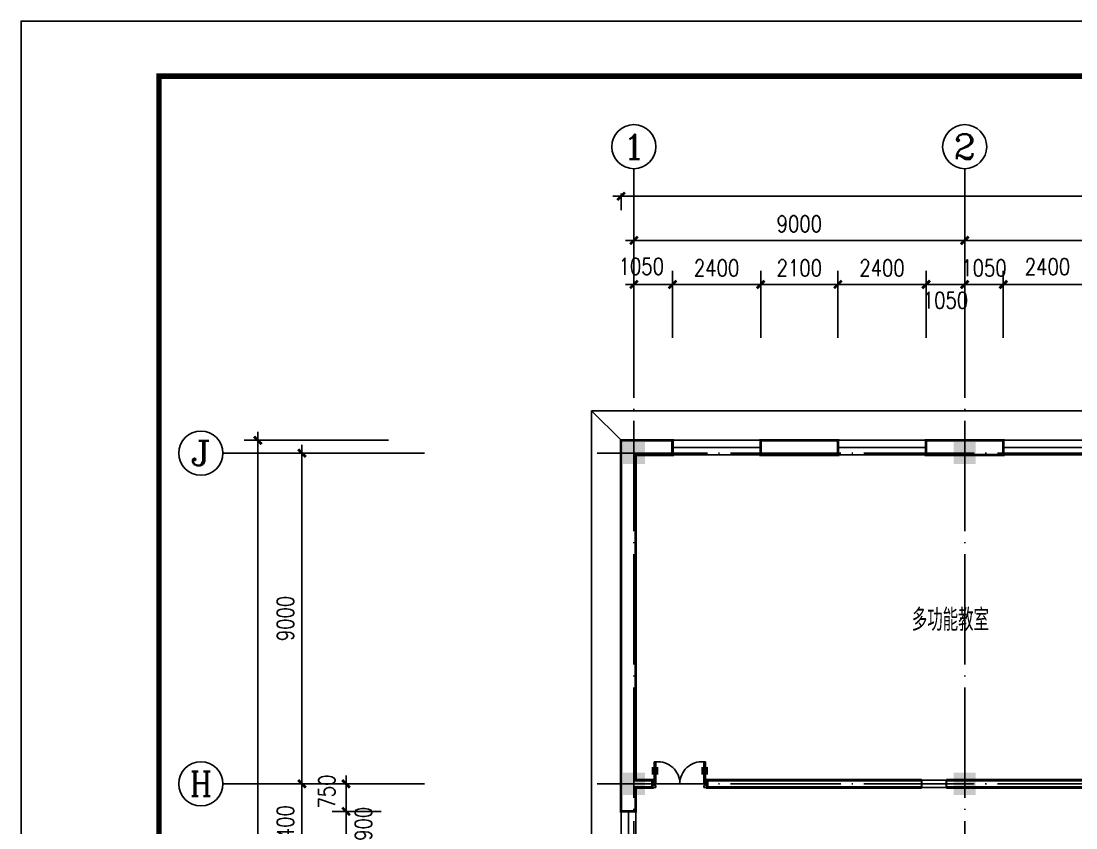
# Model space of a CAD drawing. Extents: x -55219 to 470149, y 494712 to 780039.
# Drawn here: x -55219 to -26522, y 758081 to 780039 of the extents above; entities that cross this region are included whole.
import ezdxf
from ezdxf.enums import TextEntityAlignment as Align

# ---------------------------------------------------------------- set-up
doc = ezdxf.new("R2010")
doc.units = 0
doc.header["$LTSCALE"] = 1500
doc.header["$MEASUREMENT"] = 0
doc.linetypes.add('DOTE', pattern=[2.42, 2, -0.2, 0.02, -0.2])
doc.layers.get('0').update_dxf_attribs({"linetype": 'CONTINUOUS'})
doc.layers.get('DEFPOINTS').update_dxf_attribs({"linetype": 'CONTINUOUS'})
for name, color, linetype in [('AXIS', 3, 'CONTINUOUS'), ('AXIS_TEXT', 7, 'CONTINUOUS'), ('COLUMN', 7, 'CONTINUOUS'), ('DOTE', 1, 'DOTE'), ('LVTRY', 6, 'CONTINUOUS'), ('PUB_DIM', 3, 'CONTINUOUS'), ('PUB_TEXT', 7, 'CONTINUOUS'), ('PUB_TITLE', 4, 'CONTINUOUS'), ('PUB_WALL', 255, 'CONTINUOUS'), ('WALL', 255, 'CONTINUOUS'), ('WINDOW', 2, 'CONTINUOUS'), ('WINDOW_TEXT', 7, 'CONTINUOUS')]:
    doc.layers.add(name, color=color, linetype=linetype)
doc.styles.add('_HZTXT', font='txt.shx', dxfattribs={"width": 0.8, "bigfont": 'hztxt.shx'})
doc.styles.add('COMPLEX', font='COMPLEX')
doc.styles.add('DIM_FONT', font='SIMPLEX.shx', dxfattribs={"width": 0.8})
doc.styles.add('SIMPLEX', font='SIMPLEX.SHX')
doc.dimstyles.new('AXIS150', dxfattribs={"dimscale": 1.5, "dimtxt": 300, "dimasz": 1, "dimexe": 250, "dimexo": 300, "dimgap": 150, "dimtad": 1, "dimdec": 0, "dimzin": 0, "dimdsep": 46, "dimtxsty": 'DIM_FONT', "dimblk": '_DIMX', "dimcen": 0.09, "dimse1": 1, "dimse2": 1, "dimclrt": 7, "dimadec": 0, "dimazin": 0, "dimtfac": 1, "dimtdec": 0, "dimtix": 1, "dimtmove": 2, "dimatfit": 3, "dimldrblk": '_DIMX', "dimfxl": 1, "dimtolj": 1, "dimtzin": 0, "dimarcsym": 0})
doc.dimstyles.new('DIMA150', dxfattribs={"dimscale": 1.5, "dimtxt": 300, "dimasz": 1, "dimexe": 250, "dimexo": 300, "dimgap": 150, "dimtad": 1, "dimdec": 0, "dimzin": 0, "dimdsep": 46, "dimtxsty": 'DIM_FONT', "dimblk": '_DIMX', "dimcen": 0.09, "dimse1": 1, "dimclrt": 7, "dimadec": 0, "dimazin": 0, "dimtfac": 1, "dimtdec": 0, "dimtix": 1, "dimtmove": 2, "dimatfit": 3, "dimldrblk": '_DIMX', "dimfxl": 1, "dimtolj": 1, "dimtzin": 0, "dimarcsym": 0})
doc.dimstyles.new('DIMB150', dxfattribs={"dimscale": 1.5, "dimtxt": 300, "dimasz": 1, "dimexe": 250, "dimexo": 300, "dimgap": 150, "dimtad": 1, "dimdec": 0, "dimzin": 0, "dimdsep": 46, "dimtxsty": 'DIM_FONT', "dimblk": '_DIMX', "dimcen": 0.09, "dimse2": 1, "dimclrt": 7, "dimadec": 0, "dimazin": 0, "dimtfac": 1, "dimtdec": 0, "dimtix": 1, "dimtmove": 2, "dimatfit": 3, "dimldrblk": '_DIMX', "dimfxl": 1, "dimtolj": 1, "dimtzin": 0, "dimarcsym": 0})
doc.dimstyles.new('DIMN150', dxfattribs={"dimscale": 1.5, "dimtxt": 300, "dimasz": 1, "dimexe": 250, "dimexo": 300, "dimgap": 150, "dimtad": 1, "dimdec": 0, "dimzin": 0, "dimdsep": 46, "dimtxsty": 'DIM_FONT', "dimblk": '_DIMX', "dimcen": 0.09, "dimclrt": 7, "dimadec": 0, "dimazin": 0, "dimtfac": 1, "dimtdec": 0, "dimtix": 1, "dimtmove": 2, "dimatfit": 3, "dimldrblk": '_DIMX', "dimfxl": 1, "dimtolj": 1, "dimtzin": 0, "dimarcsym": 0})

# ---------------------------------------------------------------- blocks, each defined once
blk = doc.blocks.new('_DIMX')
blk.add_line((-150, 0), (150, 0))
at = {"const_width": 50}
blk.add_lwpolyline([(-70, -70), (70, 70)], dxfattribs=at)
blk = doc.blocks.new('*D1201')
at = {"color": 0, "linetype": 'ByBlock'}
for p, q in [((-46378, 758533), (-46378, 759280)), ((-45422, 758531), (-46753, 758531))]:
    blk.add_line(p, q, dxfattribs=at)
at = {"layer": 'DEFPOINTS', "color": 0, "linetype": 'ByBlock'}
for p in [(-46378, 759281), (-44972, 759281), (-44972, 758531)]:
    blk.add_point(p, dxfattribs=at)
at = {"color": 0, "linetype": 'ByBlock', "xscale": 1.5, "yscale": 1.5, "zscale": 1.5}
for p, rotation in [((-46378, 759281), 90), ((-46378, 758531), 270)]:
    blk.add_blockref('_DIMX', p, dxfattribs=dict(at, rotation=rotation))
at = {"color": 7, "linetype": 'ByBlock', "insert": (-46901, 759069), "char_height": 450, "attachment_point": 5, "rotation": 90, "style": 'DIM_FONT'}
blk.add_mtext('\\A1;750', dxfattribs=at)
blk = doc.blocks.new('*D1200')
at = {"color": 0, "linetype": 'ByBlock'}
for p, q in [((-45422, 758531), (-46753, 758531)), ((-46378, 757633), (-46378, 758530)), ((-45422, 757631), (-46753, 757631))]:
    blk.add_line(p, q, dxfattribs=at)
at = {"layer": 'DEFPOINTS', "color": 0, "linetype": 'ByBlock'}
for p in [(-46378, 758531), (-44972, 758531), (-44972, 757631)]:
    blk.add_point(p, dxfattribs=at)
at = {"color": 0, "linetype": 'ByBlock', "xscale": 1.5, "yscale": 1.5, "zscale": 1.5}
for p, rotation in [((-46378, 758531), 90), ((-46378, 757631), 270)]:
    blk.add_blockref('_DIMX', p, dxfattribs=dict(at, rotation=rotation))
at = {"color": 7, "linetype": 'ByBlock', "insert": (-45905, 758194), "char_height": 450, "attachment_point": 5, "rotation": 90, "style": 'DIM_FONT'}
blk.add_mtext('\\A1;900', dxfattribs=at)
blk = doc.blocks.new('*D1146')
at = {"color": 0, "linetype": 'ByBlock'}
for p, q in [((-28497, 771419), (-28497, 773246)), ((-26097, 771419), (-26097, 773246)), ((-28496, 772871), (-26099, 772871))]:
    blk.add_line(p, q, dxfattribs=at)
at = {"layer": 'DEFPOINTS', "color": 0, "linetype": 'ByBlock'}
for p in [(-26097, 772871), (-28497, 770969), (-26097, 770969)]:
    blk.add_point(p, dxfattribs=at)
at = {"color": 0, "linetype": 'ByBlock', "xscale": 1.5, "yscale": 1.5, "zscale": 1.5, "rotation": 180}
blk.add_blockref('_DIMX', (-28497, 772871), dxfattribs=at)
at = {"color": 0, "linetype": 'ByBlock', "xscale": 1.5, "yscale": 1.5, "zscale": 1.5}
blk.add_blockref('_DIMX', (-26097, 772871), dxfattribs=at)
at = {"color": 7, "linetype": 'ByBlock', "insert": (-27297, 773355), "char_height": 450, "attachment_point": 5, "style": 'DIM_FONT'}
blk.add_mtext('\\A1;2400', dxfattribs=at)
blk = doc.blocks.new('*D1145')
at = {"color": 0, "linetype": 'ByBlock'}
for p, q in [((-28497, 771419), (-28497, 773246)), ((-29549, 772871), (-29550, 772871)), ((-29547, 772871), (-28497, 772871)), ((-28496, 772871), (-28494, 772871))]:
    blk.add_line(p, q, dxfattribs=at)
at = {"layer": 'DEFPOINTS', "color": 0, "linetype": 'ByBlock'}
for p in [(-28497, 772871), (-29547, 770969), (-28497, 770969)]:
    blk.add_point(p, dxfattribs=at)
at = {"color": 0, "linetype": 'ByBlock', "xscale": 1.5, "yscale": 1.5, "zscale": 1.5}
blk.add_blockref('_DIMX', (-29547, 772871), dxfattribs=at)
at = {"color": 0, "linetype": 'ByBlock', "xscale": 1.5, "yscale": 1.5, "zscale": 1.5, "rotation": 180}
blk.add_blockref('_DIMX', (-28497, 772871), dxfattribs=at)
at = {"color": 7, "linetype": 'ByBlock', "insert": (-29022, 773321), "char_height": 450, "attachment_point": 5, "style": 'DIM_FONT'}
blk.add_mtext('\\A1;1050', dxfattribs=at)
blk = doc.blocks.new('*D1144')
at = {"color": 0, "linetype": 'ByBlock'}
for p, q in [((-30597, 771419), (-30597, 773246)), ((-30596, 772871), (-29549, 772871))]:
    blk.add_line(p, q, dxfattribs=at)
at = {"layer": 'DEFPOINTS', "color": 0, "linetype": 'ByBlock'}
for p in [(-29547, 772871), (-30597, 770969), (-29547, 770969)]:
    blk.add_point(p, dxfattribs=at)
at = {"color": 0, "linetype": 'ByBlock', "xscale": 1.5, "yscale": 1.5, "zscale": 1.5, "rotation": 180}
blk.add_blockref('_DIMX', (-30597, 772871), dxfattribs=at)
at = {"color": 0, "linetype": 'ByBlock', "xscale": 1.5, "yscale": 1.5, "zscale": 1.5}
blk.add_blockref('_DIMX', (-29547, 772871), dxfattribs=at)
at = {"color": 7, "linetype": 'ByBlock', "insert": (-30072, 772439), "char_height": 450, "attachment_point": 5, "style": 'DIM_FONT'}
blk.add_mtext('\\A1;1050', dxfattribs=at)
blk = doc.blocks.new('*D1143')
at = {"color": 0, "linetype": 'ByBlock'}
for p, q in [((-32997, 771419), (-32997, 773246)), ((-30597, 771419), (-30597, 773246)), ((-32996, 772871), (-30599, 772871))]:
    blk.add_line(p, q, dxfattribs=at)
at = {"layer": 'DEFPOINTS', "color": 0, "linetype": 'ByBlock'}
for p in [(-30597, 772871), (-32997, 770969), (-30597, 770969)]:
    blk.add_point(p, dxfattribs=at)
at = {"color": 0, "linetype": 'ByBlock', "xscale": 1.5, "yscale": 1.5, "zscale": 1.5, "rotation": 180}
blk.add_blockref('_DIMX', (-32997, 772871), dxfattribs=at)
at = {"color": 0, "linetype": 'ByBlock', "xscale": 1.5, "yscale": 1.5, "zscale": 1.5}
blk.add_blockref('_DIMX', (-30597, 772871), dxfattribs=at)
at = {"color": 7, "linetype": 'ByBlock', "insert": (-31797, 773321), "char_height": 450, "attachment_point": 5, "style": 'DIM_FONT'}
blk.add_mtext('\\A1;2400', dxfattribs=at)
blk = doc.blocks.new('*D1142')
at = {"color": 0, "linetype": 'ByBlock'}
for p, q in [((-35097, 771419), (-35097, 773246)), ((-32997, 771419), (-32997, 773246)), ((-35096, 772871), (-32999, 772871))]:
    blk.add_line(p, q, dxfattribs=at)
at = {"layer": 'DEFPOINTS', "color": 0, "linetype": 'ByBlock'}
for p in [(-32997, 772871), (-35097, 770969), (-32997, 770969)]:
    blk.add_point(p, dxfattribs=at)
at = {"color": 0, "linetype": 'ByBlock', "xscale": 1.5, "yscale": 1.5, "zscale": 1.5, "rotation": 180}
blk.add_blockref('_DIMX', (-35097, 772871), dxfattribs=at)
at = {"color": 0, "linetype": 'ByBlock', "xscale": 1.5, "yscale": 1.5, "zscale": 1.5}
blk.add_blockref('_DIMX', (-32997, 772871), dxfattribs=at)
at = {"color": 7, "linetype": 'ByBlock', "insert": (-34047, 773321), "char_height": 450, "attachment_point": 5, "style": 'DIM_FONT'}
blk.add_mtext('\\A1;2100', dxfattribs=at)
blk = doc.blocks.new('*D1141')
at = {"color": 0, "linetype": 'ByBlock'}
for p, q in [((-37497, 771419), (-37497, 773246)), ((-35097, 771419), (-35097, 773246)), ((-37496, 772871), (-35099, 772871))]:
    blk.add_line(p, q, dxfattribs=at)
at = {"layer": 'DEFPOINTS', "color": 0, "linetype": 'ByBlock'}
for p in [(-35097, 772871), (-37497, 770969), (-35097, 770969)]:
    blk.add_point(p, dxfattribs=at)
at = {"color": 0, "linetype": 'ByBlock', "xscale": 1.5, "yscale": 1.5, "zscale": 1.5, "rotation": 180}
blk.add_blockref('_DIMX', (-37497, 772871), dxfattribs=at)
at = {"color": 0, "linetype": 'ByBlock', "xscale": 1.5, "yscale": 1.5, "zscale": 1.5}
blk.add_blockref('_DIMX', (-35097, 772871), dxfattribs=at)
at = {"color": 7, "linetype": 'ByBlock', "insert": (-36297, 773321), "char_height": 450, "attachment_point": 5, "style": 'DIM_FONT'}
blk.add_mtext('\\A1;2400', dxfattribs=at)
blk = doc.blocks.new('*D1140')
at = {"color": 0, "linetype": 'ByBlock'}
for p, q in [((-37497, 771419), (-37497, 773246)), ((-38546, 772871), (-37499, 772871))]:
    blk.add_line(p, q, dxfattribs=at)
at = {"layer": 'DEFPOINTS', "color": 0, "linetype": 'ByBlock'}
for p in [(-37497, 772871), (-38547, 770969), (-37497, 770969)]:
    blk.add_point(p, dxfattribs=at)
at = {"color": 0, "linetype": 'ByBlock', "xscale": 1.5, "yscale": 1.5, "zscale": 1.5, "rotation": 180}
blk.add_blockref('_DIMX', (-38547, 772871), dxfattribs=at)
at = {"color": 0, "linetype": 'ByBlock', "xscale": 1.5, "yscale": 1.5, "zscale": 1.5}
blk.add_blockref('_DIMX', (-37497, 772871), dxfattribs=at)
at = {"color": 7, "linetype": 'ByBlock', "insert": (-38346, 773362), "char_height": 450, "attachment_point": 5, "style": 'DIM_FONT'}
blk.add_mtext('\\A1;1050', dxfattribs=at)
blk = doc.blocks.new('_WBLK')
for p, q in [((-0.5, 0.5), (0.5, 0.5)), ((-0.5, 0), (0.5, 0)), ((-0.5, -0.5), (0.5, -0.5))]:
    blk.add_line(p, q)
at = {"layer": 'WINDOW_TEXT', "style": 'SIMPLEX', "flags": 9}
blk.add_attdef('A', text='', height=1, dxfattribs=at).set_placement((0, 1.5), align=Align.MIDDLE)
blk = doc.blocks.new('M_A21OEG')
for p, q in [((-0.467, 0), (-0.467, 0.4)), ((-0.467, 0), (-0.467, 0.4)), ((-0.467, 0.4), (-0.433, 0.4)), ((-0.467, 0), (-0.467, 0.4)), ((-0.433, 0.4), (-0.433, 0)), ((-0.433, 0.4), (-0.433, 0)), ((0.433, 0.4), (0.433, 0)), ((0.467, 0.4), (0.433, 0.4)), ((0.467, 0), (0.467, 0.4)), ((-0.495, 0.3), (-0.495, 0.172)), ((-0.467, 0.333), (-0.433, 0.333)), ((-0.467, 0.267), (-0.433, 0.267)), ((-0.467, 0.2), (-0.433, 0.2)), ((-0.405, 0.3), (-0.405, 0.172)), ((0.405, 0.3), (0.405, 0.172)), ((0.467, 0.333), (0.433, 0.333)), ((0.467, 0.267), (0.433, 0.267)), ((0.467, 0.2), (0.433, 0.2)), ((0.495, 0.3), (0.495, 0.172)), ((-0.5, 0), (-0.467, 0)), ((-0.5, -0.067), (-0.5, 0)), ((-0.5, -0.067), (-0.5, 0)), ((-0.467, 0.133), (-0.433, 0.133)), ((-0.467, 0.067), (-0.433, 0.067)), ((-0.467, 0), (-0.467, -0.033)), ((-0.433, 0), (-0.467, 0)), ((-0.433, 0), (-0.467, 0)), ((-0.467, 0), (-0.467, -0.033)), ((-0.433, 0), (-0.467, 0)), ((0.467, 0.133), (0.433, 0.133)), ((0.467, 0.067), (0.433, 0.067)), ((0.433, 0), (0.467, 0)), ((0.467, 0), (0.467, -0.033)), ((0.5, 0), (0.467, 0)), ((0.5, -0.067), (0.5, 0)), ((-0.433, -0.067), (-0.5, -0.067)), ((-0.467, -0.033), (-0.433, -0.033)), ((-0.433, -0.033), (-0.433, -0.067)), ((0.467, -0.033), (0.433, -0.033)), ((0.433, -0.033), (0.433, -0.067)), ((0.433, -0.067), (0.5, -0.067))]:
    blk.add_line(p, q)
for centre, start, end in [((-0.4, 0.001), 359.8007, 94.7805), ((0.4, 0.001), 85.2195, 180.1993)]:
    blk.add_arc(centre, 0.4, start, end)
blk = doc.blocks.new('_AXISO')
blk.add_circle((0, 0), 0.5)
at = {"layer": 'AXIS_TEXT', "style": 'COMPLEX', "width": 1.041667}
blk.add_attdef('A', text='', height=0.56, dxfattribs=at).set_placement((-0.25, -0.28), (0.25, -0.28), align=Align.FIT)
blk = doc.blocks.new('*D978')
at = {"color": 0, "linetype": 'ByBlock'}
blk.add_line((-47578, 759280), (-47578, 756883), dxfattribs=at)
at = {"layer": 'DEFPOINTS', "color": 0, "linetype": 'ByBlock'}
for p in [(-43443, 759281), (-47578, 756881), (-43443, 756881)]:
    blk.add_point(p, dxfattribs=at)
at = {"color": 0, "linetype": 'ByBlock', "xscale": 1.5, "yscale": 1.5, "zscale": 1.5}
for p, rotation in [((-47578, 759281), 90), ((-47578, 756881), 270)]:
    blk.add_blockref('_DIMX', p, dxfattribs=dict(at, rotation=rotation))
at = {"color": 7, "linetype": 'ByBlock', "insert": (-48028, 758081), "char_height": 450, "attachment_point": 5, "rotation": 90, "style": 'DIM_FONT'}
blk.add_mtext('\\A1;2400', dxfattribs=at)
blk = doc.blocks.new('*D977')
at = {"color": 0, "linetype": 'ByBlock'}
blk.add_line((-47578, 768280), (-47578, 759283), dxfattribs=at)
at = {"layer": 'DEFPOINTS', "color": 0, "linetype": 'ByBlock'}
for p in [(-43443, 768281), (-47578, 759281), (-43443, 759281)]:
    blk.add_point(p, dxfattribs=at)
at = {"color": 0, "linetype": 'ByBlock', "xscale": 1.5, "yscale": 1.5, "zscale": 1.5}
for p, rotation in [((-47578, 768281), 90), ((-47578, 759281), 270)]:
    blk.add_blockref('_DIMX', p, dxfattribs=dict(at, rotation=rotation))
at = {"color": 7, "linetype": 'ByBlock', "insert": (-48028, 763781), "char_height": 450, "attachment_point": 5, "rotation": 90, "style": 'DIM_FONT'}
blk.add_mtext('\\A1;9000', dxfattribs=at)
blk = doc.blocks.new('*D971')
at = {"color": 0, "linetype": 'ByBlock'}
for p, q in [((-45224, 768631), (-49153, 768631)), ((-48778, 768630), (-48778, 702883)), ((-45224, 702881), (-49153, 702881))]:
    blk.add_line(p, q, dxfattribs=at)
at = {"layer": 'DEFPOINTS', "color": 0, "linetype": 'ByBlock'}
for p in [(-44774, 768631), (-48778, 702881), (-44774, 702881)]:
    blk.add_point(p, dxfattribs=at)
at = {"color": 0, "linetype": 'ByBlock', "xscale": 1.5, "yscale": 1.5, "zscale": 1.5}
for p, rotation in [((-48778, 768631), 90), ((-48778, 702881), 270)]:
    blk.add_blockref('_DIMX', p, dxfattribs=dict(at, rotation=rotation))
at = {"color": 7, "linetype": 'ByBlock', "insert": (-49228, 735756), "char_height": 450, "attachment_point": 5, "rotation": 90, "style": 'DIM_FONT'}
blk.add_mtext('\\A1;65750', dxfattribs=at)
blk = doc.blocks.new('*D953')
at = {"color": 0, "linetype": 'ByBlock'}
blk.add_line((-29549, 774071), (-38546, 774071), dxfattribs=at)
at = {"layer": 'DEFPOINTS', "color": 0, "linetype": 'ByBlock'}
for p in [(-38547, 774071), (-38547, 771056), (-29547, 771056)]:
    blk.add_point(p, dxfattribs=at)
at = {"color": 0, "linetype": 'ByBlock', "xscale": 1.5, "yscale": 1.5, "zscale": 1.5, "rotation": 180}
blk.add_blockref('_DIMX', (-38547, 774071), dxfattribs=at)
at = {"color": 0, "linetype": 'ByBlock', "xscale": 1.5, "yscale": 1.5, "zscale": 1.5}
blk.add_blockref('_DIMX', (-29547, 774071), dxfattribs=at)
at = {"color": 7, "linetype": 'ByBlock', "insert": (-34047, 774521), "char_height": 450, "attachment_point": 5, "style": 'DIM_FONT'}
blk.add_mtext('\\A1;9000', dxfattribs=at)
blk = doc.blocks.new('*D952')
at = {"color": 0, "linetype": 'ByBlock'}
for p, q in [((-38896, 775346), (-38896, 774896)), ((33603, 775271), (-38894, 775271)), ((33604, 775346), (33604, 774896))]:
    blk.add_line(p, q, dxfattribs=at)
at = {"layer": 'DEFPOINTS', "color": 0, "linetype": 'ByBlock'}
for p in [(-38896, 775796), (33604, 775796), (-38896, 775271)]:
    blk.add_point(p, dxfattribs=at)
at = {"color": 0, "linetype": 'ByBlock', "xscale": 1.5, "yscale": 1.5, "zscale": 1.5, "rotation": 180}
blk.add_blockref('_DIMX', (-38896, 775271), dxfattribs=at)
at = {"color": 0, "linetype": 'ByBlock', "xscale": 1.5, "yscale": 1.5, "zscale": 1.5}
blk.add_blockref('_DIMX', (33604, 775271), dxfattribs=at)
at = {"color": 7, "linetype": 'ByBlock', "insert": (-2646, 775721), "char_height": 450, "attachment_point": 5, "style": 'DIM_FONT'}
blk.add_mtext('\\A1;72500', dxfattribs=at)
blk = doc.blocks.new('*D951')
at = {"color": 0, "linetype": 'ByBlock'}
blk.add_line((-20549, 774071), (-29546, 774071), dxfattribs=at)
at = {"layer": 'DEFPOINTS', "color": 0, "linetype": 'ByBlock'}
for p in [(-29547, 774071), (-29547, 771056), (-20547, 771056)]:
    blk.add_point(p, dxfattribs=at)
at = {"color": 0, "linetype": 'ByBlock', "xscale": 1.5, "yscale": 1.5, "zscale": 1.5, "rotation": 180}
blk.add_blockref('_DIMX', (-29547, 774071), dxfattribs=at)
at = {"color": 0, "linetype": 'ByBlock', "xscale": 1.5, "yscale": 1.5, "zscale": 1.5}
blk.add_blockref('_DIMX', (-20547, 774071), dxfattribs=at)
at = {"color": 7, "linetype": 'ByBlock', "insert": (-25047, 774521), "char_height": 450, "attachment_point": 5, "style": 'DIM_FONT'}
blk.add_mtext('\\A1;9000', dxfattribs=at)
blk = doc.blocks.new('_FZH')
blk.add_solid([(0.5, 0.5), (0.5, -0.5), (-0.5, 0.5), (-0.5, -0.5)])

msp = doc.modelspace()

# ---------------------------------------------------------------- linework, layer by layer
at = {"layer": 'AXIS'}
for p, q in [((-38547.2, 776021.1), (-38547.2, 771056.2)), ((-29547.2, 776021.1), (-29547.2, 771056.2)), ((-49727.8, 768281.4), (-44242.7, 768281.4)), ((-49727.8, 759281.4), (-44242.7, 759281.4))]:
    msp.add_line(p, q, dxfattribs=at)
at = {"layer": 'DOTE'}
for p, q in [((-38547.2, 700819.4), (-38547.2, 771056.2)), ((-29547.2, 700819.4), (-29547.2, 771056.2)), ((-39547.2, 768281.4), (32802.8, 768281.4)), ((-39547.2, 759281.4), (35005.6, 759281.4))]:
    msp.add_line(p, q, dxfattribs=at)
at = {"layer": 'LVTRY'}
for p, q in [((-39697.2, 769430.9), (-39696.7, 769431.4)), ((-39697.2, 756881.4), (-39697.2, 769430.9)), ((-39696.7, 769431.4), (-38897.2, 768631.4)), ((-39696.7, 769431.4), (-15547.2, 769431.4))]:
    msp.add_line(p, q, dxfattribs=at)
at = {"layer": 'LVTRY', "const_width": 50}
for points in [[(-30717.2, 759181.4), (-30717.2, 759381.4)], [(-30047.2, 759381.4), (-30047.2, 759181.4)]]:
    msp.add_lwpolyline(points, dxfattribs=at)
at = {"layer": 'PUB_TITLE'}
msp.add_lwpolyline([(-55219.4, 690938.8), (-55219.4, 780038.8), (70930.6, 780038.8), (70930.6, 690938.8)], close=True, dxfattribs=at)
at = {"layer": 'PUB_TITLE', "const_width": 150}
msp.add_lwpolyline([(-51469.4, 692438.8), (69430.6, 692438.8), (69430.6, 778538.8), (-51469.4, 778538.8)], close=True, dxfattribs=at)
at = {"layer": 'PUB_WALL', "const_width": 75}
for points in [[(-38497.2, 768231.4), (-37497.2, 768231.4), (-37497.2, 768631.4), (-38897.2, 768631.4), (-38897.2, 758531.4), (-38497.2, 758531.4), (-38497.2, 759181.4), (-38247.2, 759181.4), (-38047.2, 759181.4), (-38047.2, 759381.4), (-38247.2, 759381.4), (-38497.2, 759381.4)], [(-32997.2, 768631.4), (-35097.2, 768631.4), (-35097.2, 768231.4), (-32997.2, 768231.4)], [(-28497.2, 768631.4), (-30597.2, 768631.4), (-30597.2, 768231.4), (-29647.2, 768231.4), (-28497.2, 768231.4)]]:
    msp.add_lwpolyline(points, close=True, dxfattribs=at)
for points in [[(-30717.2, 759181.4), (-36547.2, 759181.4), (-36547.2, 759381.4), (-30717.2, 759381.4)], [(-30047.2, 759381.4), (-29647.2, 759381.4), (-22547.2, 759381.4), (-22547.2, 759181.4), (-30047.2, 759181.4)]]:
    msp.add_lwpolyline(points, dxfattribs=at)
at = {"layer": 'WALL'}
for p, q in [((-38897.2, 768631.4), (-37497.2, 768631.4)), ((-38897.2, 758531.4), (-38897.2, 768631.4)), ((-37497.2, 768631.4), (-37497.2, 768231.4)), ((-35097.2, 768631.4), (-32997.2, 768631.4)), ((-35097.2, 768631.4), (-35097.2, 768231.4)), ((-32997.2, 768631.4), (-32997.2, 768231.4)), ((-30597.2, 768631.4), (-28497.2, 768631.4)), ((-30597.2, 768631.4), (-30597.2, 768231.4)), ((-28497.2, 768631.4), (-28497.2, 768231.4)), ((-38497.2, 768231.4), (-37497.2, 768231.4)), ((-38497.2, 759381.4), (-38497.2, 768231.4)), ((-35097.2, 768231.4), (-32997.2, 768231.4)), ((-30597.2, 768231.4), (-29647.2, 768231.4)), ((-29647.2, 768231.4), (-28497.2, 768231.4)), ((-38497.2, 759381.4), (-38247.2, 759381.4)), ((-38247.2, 759381.4), (-38047.2, 759381.4)), ((-38047.2, 759181.4), (-38047.2, 759381.4)), ((-36547.2, 759181.4), (-36547.2, 759381.4)), ((-36547.2, 759381.4), (-29647.2, 759381.4)), ((-29647.2, 759381.4), (-22547.2, 759381.4)), ((-38497.2, 759181.4), (-38247.2, 759181.4)), ((-38497.2, 758531.4), (-38497.2, 759181.4)), ((-38047.2, 759181.4), (-38247.2, 759181.4)), ((-22547.2, 759181.4), (-36547.2, 759181.4)), ((-38897.2, 758531.4), (-38497.2, 758531.4))]:
    msp.add_line(p, q, dxfattribs=at)

# ---------------------------------------------------------------- block references
at = {"layer": 'AXIS'}
ref = msp.add_blockref('_AXISO', (-38547.2, 776621.1), dxfattribs=dict(at, xscale=1200, yscale=1200, zscale=1200))
ref.add_attrib('A', '1', dxfattribs={"layer": 'AXIS_TEXT', "height": 672, "style": 'COMPLEX', "width": 2.083333}).set_placement((-38847.2, 776285.1), (-38247.2, 776285.1), align=Align.FIT)
ref = msp.add_blockref('_AXISO', (-29547.2, 776621.1), dxfattribs=dict(at, xscale=1200, yscale=1200, zscale=1200))
ref.add_attrib('A', '2', dxfattribs={"layer": 'AXIS_TEXT', "height": 672, "style": 'COMPLEX', "width": 1.339286}).set_placement((-29847.2, 776285.1), (-29247.2, 776285.1), align=Align.FIT)
ref = msp.add_blockref('_AXISO', (-50327.8, 768281.4), dxfattribs=dict(at, xscale=1200, yscale=1200, zscale=1200))
ref.add_attrib('A', 'J', dxfattribs={"layer": 'AXIS_TEXT', "height": 672, "style": 'COMPLEX', "width": 1.704545}).set_placement((-50627.8, 767945.4), (-50027.8, 767945.4), align=Align.FIT)
ref = msp.add_blockref('_AXISO', (-50327.8, 759281.4), dxfattribs=dict(at, xscale=1200, yscale=1200, zscale=1200))
ref.add_attrib('A', 'H', dxfattribs={"layer": 'AXIS_TEXT', "height": 672, "style": 'COMPLEX', "width": 0.9375}).set_placement((-50627.8, 758945.4), (-50027.8, 758945.4), align=Align.FIT)
at = {"layer": 'COLUMN', "xscale": 600, "yscale": 600, "zscale": 600}
for p in [(-38547.2, 768281.4), (-29547.2, 768281.4), (-38547.2, 759281.4), (-29547.2, 759281.4)]:
    msp.add_blockref('_FZH', p, dxfattribs=at)
at = {"layer": 'WINDOW', "xscale": 2400, "yscale": 400, "zscale": 2400}
for p in [(-36297.2, 768431.4), (-31797.2, 768431.4), (-27297.2, 768431.4)]:
    msp.add_blockref('_WBLK', p, dxfattribs=at)
at = {"layer": 'WINDOW'}
for name, p, xscale, yscale, zscale, rotation in [('M_A21OEG', (-37297.2, 759281.4), -1500, -1500, 1500, 180), ('_WBLK', (-38697.2, 758081.4), 900, 400.0000000000036, 900, 89.99999999999999)]:
    msp.add_blockref(name, p, dxfattribs=dict(at, xscale=xscale, yscale=yscale, zscale=zscale, rotation=rotation))

# ---------------------------------------------------------------- texts
at = {"layer": 'PUB_TEXT', "style": '_HZTXT', "width": 0.7}
msp.add_text('多功能教室', height=600, dxfattribs=at).set_placement((-30985.7, 763444.2))

# ---------------------------------------------------------------- dimensions: what is measured, and where the dimension line sits
at = {"layer": 'AXIS'}
for base, p1, p2, picture, middle in [((-38547.2, 774071.1), (-29547.2, 771056.2), (-38547.2, 771056.2), '*D953', (-34047.2, 774521.1)), ((-29547.2, 774071.1), (-20547.2, 771056.2), (-29547.2, 771056.2), '*D951', (-25047.2, 774521.1))]:
    dim = msp.add_linear_dim(base=base, p1=p1, p2=p2, dimstyle='AXIS150', dxfattribs=at)
    dim.commit()
    dim.dimension.update_dxf_attribs({"geometry": picture, "text_midpoint": middle})
for base, p1, p2, picture, middle in [((-47577.8, 759281.4), (-43442.7, 768281.4), (-43442.7, 759281.4), '*D977', (-48027.8, 763781.4)), ((-47577.8, 756881.4), (-43442.7, 759281.4), (-43442.7, 756881.4), '*D978', (-48027.8, 758081.4))]:
    dim = msp.add_linear_dim(base=base, p1=p1, p2=p2, angle=90, dimstyle='AXIS150', dxfattribs=at)
    dim.commit()
    dim.dimension.update_dxf_attribs({"geometry": picture, "text_midpoint": middle})
at = {"layer": 'PUB_DIM'}
for p1, p2, distance, dimstyle, picture, middle in [((33604, 775795.6), (-38895.7, 775795.6), 524.5, 'DIMN150', '*D952', (-2645.8, 775721.1)), ((-37497.2, 770968.9), (-35097.2, 770968.9), 1902.1, 'DIMN150', '*D1141', (-36297.2, 773321.1)), ((-35097.2, 770968.9), (-32997.2, 770968.9), 1902.1, 'DIMN150', '*D1142', (-34047.2, 773321.1)), ((-32997.2, 770968.9), (-30597.2, 770968.9), 1902.1, 'DIMN150', '*D1143', (-31797.2, 773321.1)), ((-29547.2, 770968.9), (-28497.2, 770968.9), 1902.1, 'DIMA150', '*D1145', (-29022.2, 773321.1)), ((-44774.2, 768631.4), (-44774.2, 702881.4), -4003.5, 'DIMN150', '*D971', (-49227.8, 735756.4))]:
    dim = msp.add_aligned_dim(p1=p1, p2=p2, distance=distance, dimstyle=dimstyle, dxfattribs=at)
    dim.commit()
    dim.dimension.update_dxf_attribs({"geometry": picture, "text_midpoint": middle})
for base, p1, p2, angle, dimstyle, picture, middle in [((-37497.2, 772871.1), (-38547.2, 770968.9), (-37497.2, 770968.9), 0, 'DIMA150', '*D1140', (-38346.3, 773362)), ((-26097.2, 772871.1), (-28497.2, 770968.9), (-26097.2, 770968.9), 0, 'DIMN150', '*D1146', (-27297.2, 773355)), ((-29547.2, 772871.1), (-30597.2, 770968.9), (-29547.2, 770968.9), 0, 'DIMB150', '*D1144', (-30072.2, 772439.1)), ((-46377.8, 759281.4), (-44972, 758531.4), (-44972, 759281.4), 90, 'DIMB150', '*D1201', (-46901.3, 759068.8)), ((-46377.8, 758531.4), (-44972, 757631.4), (-44972, 758531.4), 90, 'DIMN150', '*D1200', (-45904.6, 758194.1))]:
    dim = msp.add_linear_dim(base=base, p1=p1, p2=p2, angle=angle, dimstyle=dimstyle, dxfattribs=at)
    dim.commit()
    dim.dimension.update_dxf_attribs({"geometry": picture, "text_midpoint": middle, "dimtype": 161})

doc.saveas('drawing.dxf')
